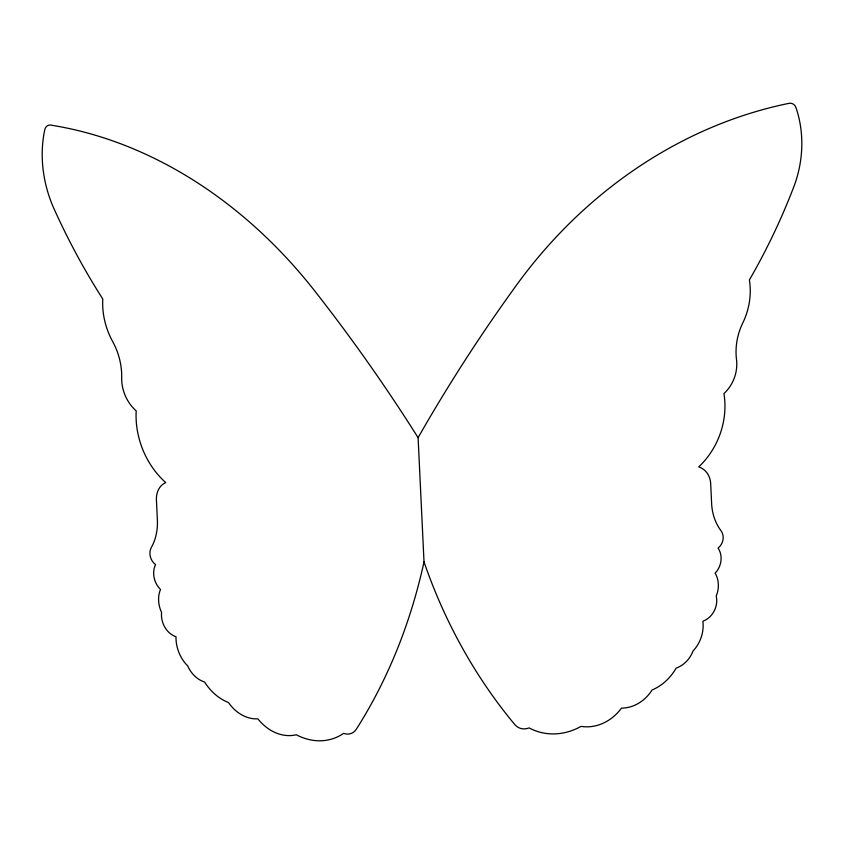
<?xml version="1.0" encoding="UTF-8"?>
<svg xmlns="http://www.w3.org/2000/svg" width="844" height="844" viewBox="0 0 844 844"><rect width="100%" height="100%" fill="white"/><g stroke="black" fill="none" stroke-linecap="round" stroke-linejoin="round"><path stroke-width="1.27" d="M418.096 437.667L424.015 561.893A583.183 467.713 69.2 0 1 356.337 729.184A15.34 12.301 69.2 0 1 343.613 733.362A64.482 51.706 69.2 0 1 296.255 734.765A45.418 36.419 69.2 0 1 257.874 718.824A37.906 30.395 69.2 0 1 228.46 702.514A48.773 39.119 69.2 0 1 204.596 682.015A27.05 21.691 69.2 0 1 187.674 665.895A33.391 26.776 69.2 0 1 175.995 636.724A20.151 16.163 69.2 0 1 161.594 612.417A25.035 20.087 69.2 0 1 160.508 589.481A19.053 15.276 69.2 0 1 155.581 564.625A11.911 9.548 69.2 0 1 151.308 547.545A51.969 41.672 69.2 0 0 157.332 519.039L156.425 499.922A20.689 16.595 69.2 0 1 165.762 482.599A75.042 60.188 69.2 0 1 136.2 410.891A36.06 28.918 69.2 0 1 121.684 377.616A59.185 47.464 69.2 0 0 112.674 341.556A65.769 52.75 69.2 0 1 102.768 298.987A573.836 460.212 69.2 0 1 52.961 206.4A110.216 88.398 69.2 0 1 44.795 129.66A7.617 6.108 69.2 0 1 50.345 125.028A455.37 365.209 69.2 0 1 318.114 295.294A1473.35 1181.621 69.2 0 1 418.096 437.667A1473.35 1296.627 -67.3 0 1 513.331 289.545A455.37 400.752 -67.3 0 1 789.404 103.263A7.617 6.699 -67.3 0 1 795.945 107.536A110.216 96.997 -67.3 0 1 794.658 184.551A573.836 505.007 -67.3 0 1 749.377 279.944A65.769 57.877 -67.3 0 1 742.773 322.988A59.185 52.085 -67.3 0 0 736.506 359.502A36.06 31.734 -67.3 0 1 723.941 393.589A75.042 66.043 -67.3 0 1 698.737 466.901A20.689 18.209 -67.3 0 1 710.68 483.601L711.587 502.707A51.969 45.734 -67.3 0 0 721.029 530.77A11.911 10.476 -67.3 0 1 718.054 548.062A19.053 16.764 -67.3 0 1 715.142 573.15A25.035 22.039 -67.3 0 1 716.229 596.086A20.151 17.735 -67.3 0 1 702.894 621.205A33.391 29.382 -67.3 0 1 693.029 651.009A27.05 23.801 -67.3 0 1 676.118 668.131A48.773 42.917 -67.3 0 1 652.043 690.033A37.906 33.359 -67.3 0 1 621.479 708.116A45.418 39.963 -67.3 0 1 581.062 726.378A64.482 56.738 -67.3 0 1 529.093 727.897A15.34 13.493 -67.3 0 1 514.745 724.521A583.183 513.226 -67.3 0 1 424.015 561.893"/></g></svg>
